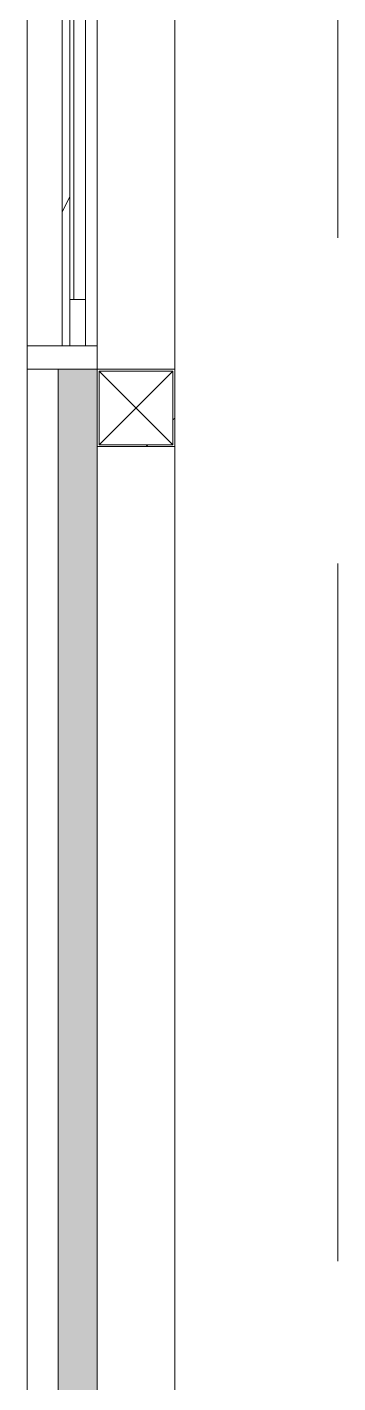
# Model space of a CAD drawing. Header units: millimetres. Extents: x -76261 to 649593, y -304265 to 60256.
# Drawn here: x 128700 to 129100, y -14908 to -13159 of the extents above; entities that cross this region are included whole.
import ezdxf

# ---------------------------------------------------------------- set-up
doc = ezdxf.new("R2010")
doc.units = ezdxf.units.MM
doc.header["$LTSCALE"] = 2000
doc.header["$MEASUREMENT"] = 0
doc.linetypes.add('Centre', pattern=[6.9, 4, -0.7, 1.5, -0.7])
doc.layers.get('0').update_dxf_attribs({"linetype": 'CONTINUOUS'})
for name, color, linetype, lineweight in [('A-GLAZ', 8, 'CONTINUOUS', 15), ('A-WALL', 8, 'CONTINUOUS', 15), ('A-WALL-PATT', 8, 'CONTINUOUS', 50), ('S-BEAM', 12, 'CONTINUOUS', 15), ('S-GRID', 14, 'CONTINUOUS', 15)]:
    doc.layers.add(name, color=color, linetype=linetype, lineweight=lineweight)

# ---------------------------------------------------------------- blocks, each defined once
blk = doc.blocks.new('WPVC-1500x2000 - WPVC-2000X2000-10643708-3rd FLOOR PLAN')
at = {"layer": 'A-GLAZ'}
h = blk.add_hatch(dxfattribs=at)
h.set_pattern_fill('FP_43', color=256, style=0, pattern_type=2)
h.set_pattern_definition([(153.435, (-54706, 86237.8), (-1524.001, -0.0014), [532.463, -2875.304]), (153.435, (-54706, 84713.8), (-1524.001, -0.0014), [532.463, -2875.304]), (153.435, (-55000.4, 86967.34), (-1524.001, -0.0014), [532.463, -2875.304]), (153.435, (-55000.4, 85443.34), (-1524.001, -0.0014), [532.463, -2875.304]), (153.435, (-54896.5, 86856.9), (-1524.001, -0.0014), [532.463, -2875.304]), (153.435, (-54896.5, 85332.9), (-1524.001, -0.0014), [532.463, -2875.304]), (153.435, (-55491.7, 86744.36), (-1524.001, -0.0014), [258.802, -3148.965]), (153.435, (-55491.7, 85220.36), (-1524.001, -0.0014), [258.802, -3148.965]), (153.435, (-55399.6, 86670.75), (-1524.001, -0.0014), [532.463, -2875.304]), (153.435, (-55399.6, 85146.75), (-1524.001, -0.0014), [532.463, -2875.304]), (153.435, (-55465.7, 86683.74), (-1524.001, -0.0014), [532.463, -2875.304]), (153.435, (-55465.7, 85159.74), (-1524.001, -0.0014), [532.463, -2875.304]), (153.435, (-55175.6, 86068.9), (-1524.001, -0.0014), [532.463, -2875.304]), (153.435, (-55175.6, 84544.9), (-1524.001, -0.0014), [532.463, -2875.304]), (153.435, (-55253.5, 86081.9), (-1524.001, -0.0014), [532.463, -2875.304]), (153.435, (-55253.5, 84557.9), (-1524.001, -0.0014), [532.463, -2875.304]), (153.435, (-55309.7, 86085.4), (-1524.001, -0.0014), [532.463, -2875.304]), (153.435, (-55309.7, 84561.4), (-1524.001, -0.0014), [532.463, -2875.304])])
h.paths.add_polyline_path([(970, 10), (-970, 10), (-970, 0), (970, 0)], flags=0)
for p, q in [((-970, 45), (970, 45)), ((970, 45), (1000, 45)), ((970, 10), (970, 45)), ((1000, 45), (1000, -45)), ((30, 30), (910, 30)), ((910, 30), (970, 30)), ((910, 10), (910, 30)), ((970, 30), (970, 10)), ((-970, 10), (970, 10)), ((-970, 0), (970, 0)), ((30, 15), (910, 15)), ((910, 15), (910, 10)), ((970, 10), (970, 0)), ((970, -45), (970, 0)), ((-970, -45), (970, -45)), ((1000, -45), (970, -45))]:
    blk.add_line(p, q, dxfattribs=at)
blk = doc.blocks.new('PIPE 100X100X2_5 - PIPE 100X100X2_5-10935687-3rd FLOOR PLAN')
at = {"layer": 'S-BEAM'}
for p, q in [((-2045, -50), (-4105, -50)), ((55, -50), (-1945, -50))]:
    blk.add_line(p, q, dxfattribs=at)
blk = doc.blocks.new('PIPE 100X100X2_5 - PIPE 100X100X2_5-10904688-3rd FLOOR PLAN')
at = {"layer": 'S-BEAM'}
for p, q in [((-61895, -58414.1), (-61990, -58509.1)), ((-61895, -58509.1), (-61990, -58414.1))]:
    blk.add_line(p, q, dxfattribs=at)
blk = doc.blocks.new('Xrexf_Office')
at = {"layer": 'A-WALL-PATT'}
h = blk.add_hatch(dxfattribs=at)
h.set_pattern_fill('FP_2', color=256, style=0, pattern_type=2)
h.set_pattern_definition([(270, (128700, -11700), (82.489, -142.875), [95.25, -190.5]), (30, (128700, -11700), (82.4889, 142.875), [95.25, -190.5]), (330, (128700, -11700), (164.9779, 7e-05), [0, -190.5, 95.25, 0])])
h.paths.add_polyline_path([(128740, -16560), (128790, -16560), (128790, -15810), (128740, -15810), (128740, -16071.1)], flags=0)
h.paths.add_polyline_path([(128740, -15760), (128790, -15760), (128790, -13600), (128740, -13600), (128740, -14887)], flags=0)
h.paths.add_polyline_path([(128790, -11600), (128790, -9600), (128740, -9600), (128740, -11600), (128745, -11600)], flags=0)
h.paths.add_polyline_path([(128790, -7600), (128790, -6850), (128740, -6850), (128740, -7600), (128745, -7600)], flags=0)
at = {"layer": 'S-BEAM'}
h = blk.add_hatch(dxfattribs=at)
h.set_pattern_fill('FP_82', color=256, style=0, pattern_type=2)
h.set_pattern_definition([(45, (213192.53, 42001.64), (-106.06602, 106.06602), [])])
h.paths.add_polyline_path([(128790, -13700), (128890, -13700), (128890, -13600), (128790, -13600)], flags=0)
h.paths.add_polyline_path([(128887.5, -13697.5), (128792.5, -13697.5), (128792.5, -13602.5), (128887.5, -13602.5)], flags=0)
at = {"layer": 'A-WALL'}
for p, q in [((128700, -13600), (128700, -16600)), ((128740, -13600), (128740, -16560)), ((128790, -15760), (128790, -13600))]:
    blk.add_line(p, q, dxfattribs=at)
at = {"layer": 'S-BEAM'}
for p, q in [((128790, -13600), (128790, -13700)), ((128890, -13600), (128790, -13600)), ((128792.5, -13697.5), (128792.5, -13602.5)), ((128792.5, -13602.5), (128887.5, -13602.5)), ((128887.5, -13602.5), (128887.5, -13697.5)), ((128890, -13700), (128890, -13600)), ((128790, -13700), (128890, -13700)), ((128887.5, -13697.5), (128792.5, -13697.5))]:
    blk.add_line(p, q, dxfattribs=at)
at = {"layer": 'S-GRID', "linetype": 'Centre', "ltscale": 0.3}
blk.add_line((129100, 5529.3), (129100, -18843.9), dxfattribs=at)
at = {"layer": 'A-GLAZ', "rotation": 270}
blk.add_blockref('WPVC-1500x2000 - WPVC-2000X2000-10643708-3rd FLOOR PLAN', (128745, -12600), dxfattribs=at)
at = {"layer": 'S-BEAM'}
for name, p, rotation in [('PIPE 100X100X2_5 - PIPE 100X100X2_5-10935687-3rd FLOOR PLAN', (128840, -11655), 90), ('PIPE 100X100X2_5 - PIPE 100X100X2_5-10904688-3rd FLOOR PLAN', (187301.6, -75592.5), 270)]:
    blk.add_blockref(name, p, dxfattribs=dict(at, rotation=rotation))

msp = doc.modelspace()

# ---------------------------------------------------------------- block references
at = {"linetype": 'ByBlock'}
msp.add_blockref('Xrexf_Office', (0, 0), dxfattribs=at)

doc.saveas('drawing.dxf')
